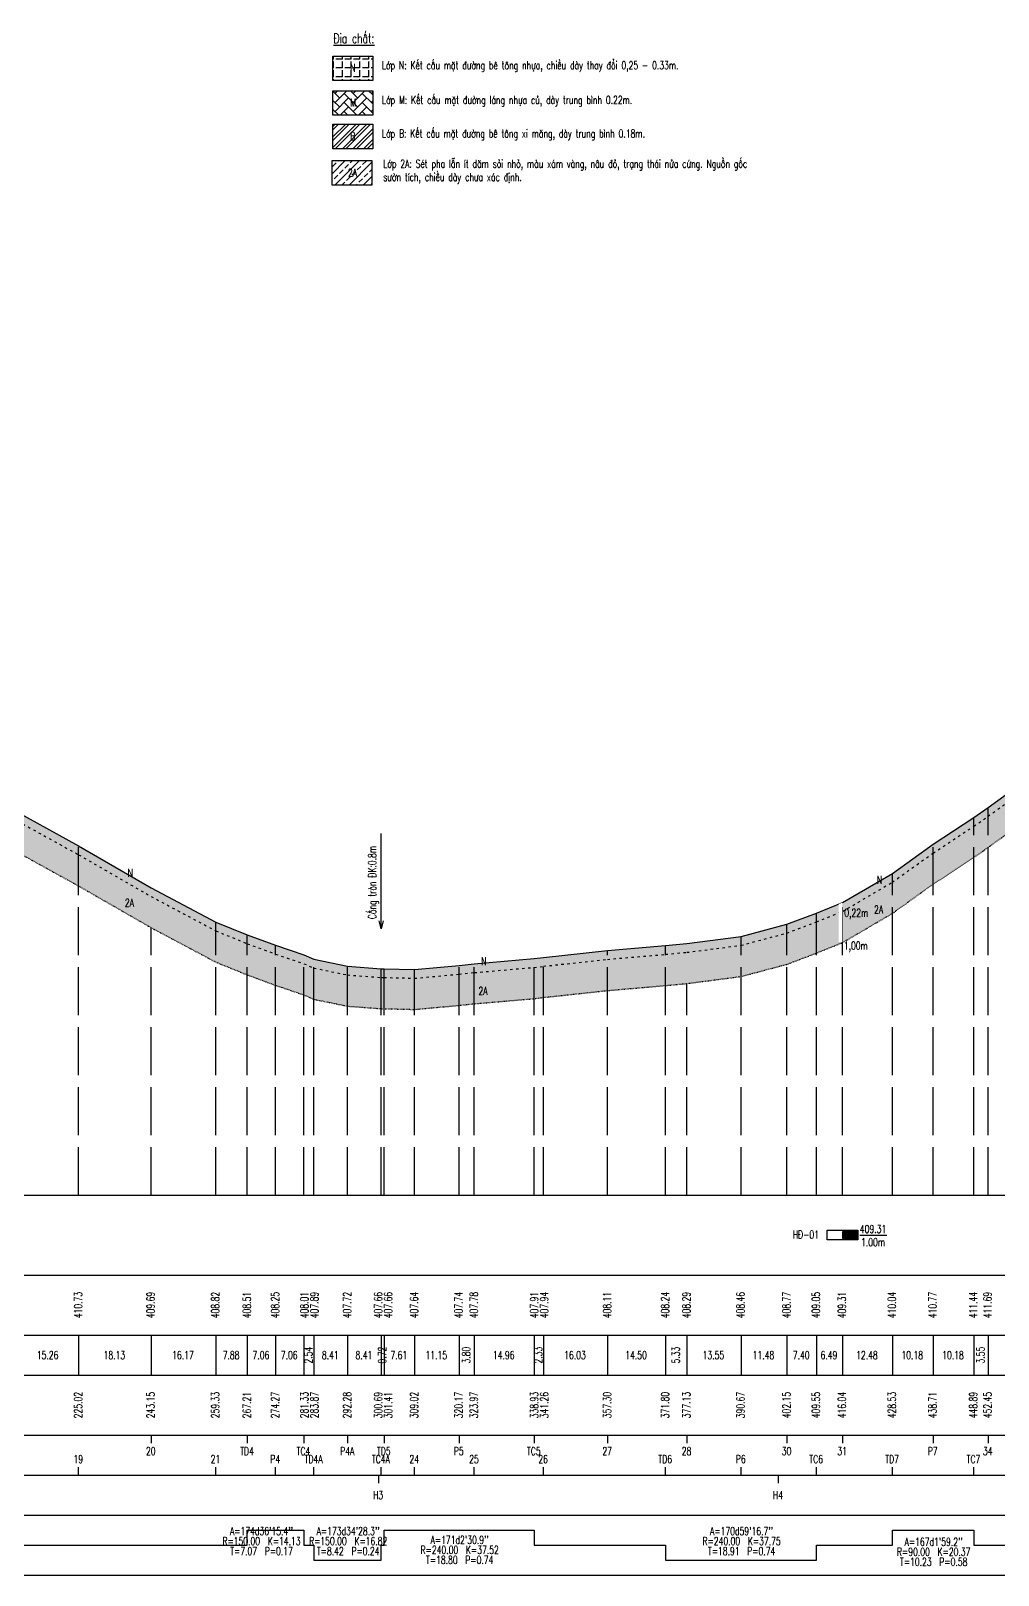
# Model space of a CAD drawing. Header units: centimetres. Extents: x 556321 to 560034, y 1839250 to 1840516.
# Drawn here: x 558355 to 558596.9, y 1840128.8 to 1840514.8 of the extents above; entities that cross this region are included whole.
import ezdxf
from ezdxf.enums import TextEntityAlignment as Align

# ---------------------------------------------------------------- set-up
doc = ezdxf.new("R2010")
doc.units = ezdxf.units.CM
doc.header["$MEASUREMENT"] = 0
doc.set_wipeout_variables(frame=1)
doc.linetypes.add('ACAD_ISO02W100', pattern=[15, 12, -3])
doc.linetypes.add('ACAD_ISO03W100', pattern=[30, 12, -18])
for name, color, linetype in [('DIA CHAT', 8, 'Continuous'), ('enttdtunhien', 3, 'Continuous'), ('kcle_TuyenPDP', 7, 'Continuous'), ('linedongtd', 8, 'Continuous'), ('plinetdtn', 3, 'Continuous'), ('PlineThangCong', 5, 'Continuous'), ('Texttencoc', 5, 'Continuous')]:
    doc.layers.add(name, color=color, linetype=linetype)
doc.styles.add('CHUSO', font='Vnsimple.shx', dxfattribs={"width": 0.7})
doc.styles.get("Standard").update_dxf_attribs({"font": 'Vnsimple.shx', "width": 0.7, "height": 2})
doc.styles.add('TENCOC', font='vnsimple.shx', dxfattribs={"width": 0.7})
doc.styles.add('TIEUDE', font='Vnromanc.shx', dxfattribs={"width": 0.7})
doc.dimstyles.get("Standard").update_dxf_attribs({"dimtxt": 0.18, "dimasz": 0.18, "dimexe": 0.18, "dimexo": 0.0625, "dimgap": 0.09, "dimtad": 0, "dimtih": 1, "dimtoh": 1, "dimdec": 4, "dimzin": 0, "dimdsep": 46, "dimtxsty": 'Standard', "dimcen": 0.09, "dimadec": 0, "dimazin": 0, "dimtfac": 1, "dimtdec": 4, "dimtofl": 0, "dimtmove": 0, "dimatfit": 3, "dimfxl": 0, "dimtolj": 1, "dimtzin": 0, "dimarcsym": 0})

# ---------------------------------------------------------------- blocks, each defined once
blk = doc.blocks.new('A$C379663C2')
at = {"layer": 'Texttencoc', "style": 'TIEUDE'}
blk.add_attdef('M', (1.58, 1.5), '', height=1.76, dxfattribs=at)

msp = doc.modelspace()

# ---------------------------------------------------------------- hatches: boundary and pattern name
at = {"layer": 'DIA CHAT'}
h = msp.add_hatch(dxfattribs=at)
h.set_pattern_fill('ANGLE', color=256, scale=8, angle=90, style=0)
h.set_pattern_definition([(90, (554532.277, 1832924.3765), (-2.2, 1e-16), [1.6, -0.6]), (180, (554532.277, 1832924.3765), (-3e-16, -2.2), [1.6, -0.6])])
h.paths.add_polyline_path([(558440.472, 1840508.538), (558430.515, 1840508.538), (558430.515, 1840502.406), (558440.472, 1840502.406)])
h = msp.add_hatch(dxfattribs=at)
h.set_pattern_fill('AR-HBONE', color=256, scale=0.4, style=0)
h.set_pattern_definition([(45, (116286.7843, 369886.8136), (2e-16, 2.2627416998), [4.8, -1.6]), (135, (116287.9156, 369887.945), (2e-16, 2.2627416998), [4.8, -1.6])])
h.paths.add_polyline_path([(558440.488, 1840499.871), (558430.531, 1840499.871), (558430.531, 1840493.74), (558440.488, 1840493.74)])
h = msp.add_hatch(dxfattribs=at)
h.set_pattern_fill('ANSI32', color=256, scale=5, style=0)
h.set_pattern_definition([(45, (0, 162.4557), (-1.3258252147, 1.3258252147), []), (45, (0.8839, 162.4557), (-1.3258252147, 1.3258252147), [])])
h.paths.add_polyline_path([(558440.488, 1840491.48), (558430.531, 1840491.48), (558430.531, 1840485.348), (558440.488, 1840485.348)])
at = {"layer": 'DIA CHAT', "lineweight": -2}
h = msp.add_hatch(dxfattribs=at)
h.set_pattern_fill('ANGLE', color=256, scale=10, style=0)
h.set_pattern_definition([(0, (0, 0), (0, 2.75), [2, -0.75]), (90, (0, 0), (-2.75, 2e-16), [2, -0.75])])
h.paths.add_polyline_path([(559042.006, 1840469.781), (559054.686, 1840474.751), (559062.281, 1840477.971), (559063.417, 1840477.591), (559063.891, 1840475.921), (559067.987, 1840477.781), (559067.987, 1840479.981), (559063.891, 1840478.121), (559063.417, 1840479.791), (559062.281, 1840480.171), (559054.686, 1840476.951), (559042.006, 1840471.981), (559028.747, 1840465.741), (559015.029, 1840459.711), (559006.251, 1840455.471), (558994.589, 1840451.061), (558979.768, 1840446.391), (558969.588, 1840442.181), (558967.311, 1840441.181), (558967.311, 1840438.981), (558969.588, 1840439.981), (558979.768, 1840444.191), (558994.589, 1840448.861), (559006.251, 1840453.271), (559015.029, 1840457.511), (559028.747, 1840463.541)])
h.paths.add_polyline_path([(558931.049, 1840424.121), (558943.784, 1840428.701), (558950.803, 1840431.701), (558956.919, 1840434.511), (558959.057, 1840435.481), (558967.311, 1840438.981), (558967.311, 1840441.181), (558959.057, 1840437.681), (558956.919, 1840436.711), (558950.803, 1840433.901), (558943.784, 1840430.901), (558931.049, 1840426.321), (558915.254, 1840421.671), (558899.081, 1840417.941), (558880.945, 1840415.421), (558865.497, 1840412.161), (558862.809, 1840411.461), (558846.912, 1840407.861), (558835.879, 1840405.261), (558832.566, 1840404.561), (558832.566, 1840402.361), (558835.879, 1840403.061), (558846.912, 1840405.661), (558862.809, 1840409.261), (558865.497, 1840409.961), (558880.945, 1840413.221), (558899.081, 1840415.741), (558915.254, 1840419.471)])
h.paths.add_polyline_path([(558764.078, 1840383.221), (558779.259, 1840387.221), (558783.788, 1840388.421), (558797.334, 1840392.301), (558809.834, 1840396.161), (558814.548, 1840397.561), (558832.566, 1840402.361), (558832.566, 1840404.561), (558814.548, 1840399.761), (558809.834, 1840398.361), (558797.334, 1840394.501), (558783.788, 1840390.621), (558779.259, 1840389.421), (558764.078, 1840385.421), (558747.862, 1840380.471), (558731.651, 1840376.131), (558714.524, 1840371.421), (558696.801, 1840366.351), (558694.024, 1840365.551), (558681.332, 1840362.361), (558666.807, 1840358.441), (558662.397, 1840356.941), (558652.703, 1840353.491), (558637.678, 1840347.601), (558630.77, 1840344.001), (558630.77, 1840341.801), (558637.678, 1840345.401), (558652.703, 1840351.291), (558662.397, 1840354.741), (558666.807, 1840356.241), (558681.332, 1840360.161), (558694.024, 1840363.351), (558696.801, 1840364.151), (558714.524, 1840369.221), (558731.651, 1840373.931), (558747.862, 1840378.271)])
h.paths.add_polyline_path([(558590.794, 1840315.981), (558594.347, 1840318.481), (558607.37, 1840327.861), (558625.653, 1840339.071), (558630.77, 1840341.801), (558630.77, 1840344.001), (558625.653, 1840341.271), (558607.37, 1840330.061), (558594.347, 1840320.681), (558590.794, 1840318.181), (558580.61, 1840311.511), (558570.425, 1840304.211), (558557.941, 1840296.901), (558551.448, 1840294.301), (558544.05, 1840291.491), (558532.573, 1840288.441), (558519.026, 1840286.681), (558519.026, 1840284.481), (558532.573, 1840286.241), (558544.05, 1840289.291), (558551.448, 1840292.101), (558557.941, 1840294.701), (558570.425, 1840302.011), (558580.61, 1840309.311)])
h.paths.add_polyline_path([(558462.072, 1840279.021), (558465.873, 1840279.421), (558480.834, 1840280.701), (558483.162, 1840281.001), (558499.196, 1840282.721), (558513.699, 1840283.981), (558519.026, 1840284.481), (558519.026, 1840286.681), (558513.699, 1840286.181), (558499.196, 1840284.921), (558483.162, 1840283.201), (558480.834, 1840282.901), (558465.873, 1840281.621), (558462.072, 1840281.221), (558450.924, 1840280.201), (558443.31, 1840280.391), (558442.59, 1840280.391), (558434.179, 1840281.021), (558425.768, 1840282.741), (558423.233, 1840283.841), (558416.17, 1840286.241), (558409.107, 1840288.841), (558401.226, 1840292.041), (558385.053, 1840300.641), (558385.053, 1840298.441), (558401.226, 1840289.841), (558409.107, 1840286.641), (558416.17, 1840284.041), (558423.233, 1840281.641), (558425.768, 1840280.541), (558434.179, 1840278.821), (558442.59, 1840278.191), (558443.31, 1840278.191), (558450.924, 1840278.001)])
h.paths.add_polyline_path([(558148, 1840297.761), (558141.899, 1840298.701), (558141.899, 1840296.501), (558148, 1840295.561)])
h.paths.add_polyline_path([(558277.825, 1840348.941), (558277.825, 1840346.741), (558282.415, 1840345.111), (558289.43, 1840344.111), (558291.974, 1840342.791), (558299.029, 1840341.491), (558312.271, 1840338.011), (558315.711, 1840335.591), (558320.995, 1840334.291), (558332.786, 1840327.691), (558340.691, 1840323.331), (558349.861, 1840318.291), (558351.658, 1840317.291), (558366.92, 1840308.861), (558385.053, 1840298.441), (558385.053, 1840300.641), (558366.92, 1840311.061), (558351.658, 1840319.491), (558349.861, 1840320.491), (558340.691, 1840325.531), (558332.786, 1840329.891), (558320.995, 1840336.491), (558315.711, 1840337.791), (558312.271, 1840340.211), (558299.029, 1840343.691), (558291.974, 1840344.991), (558289.43, 1840346.311), (558282.415, 1840347.311)])
at = {"layer": 'DIA CHAT'}
h = msp.add_hatch(dxfattribs=at)
h.set_pattern_fill('ANSI33', color=256, scale=10, style=0)
h.set_pattern_definition([(45, (279215.1507, 920204.4637), (-1.767766953, 1.767766953), []), (45, (279216.9184, 920204.4637), (-1.767766953, 1.767766953), [1.25, -0.625])])
h.paths.add_polyline_path([(558440.258, 1840482.392), (558430.301, 1840482.392), (558430.301, 1840476.261), (558440.258, 1840476.261)])
at = {"layer": 'DIA CHAT', "lineweight": -2}
h = msp.add_hatch(dxfattribs=at)
h.set_pattern_fill('ANSI36', color=256, scale=15, style=0)
h.paths.add_polyline_path([(558351.658, 1840317.291), (558349.861, 1840318.291), (558349.861, 1840310.491), (558351.658, 1840309.491)])
h.paths.add_polyline_path([(558351.658, 1840317.291), (558351.658, 1840309.491), (558366.92, 1840301.061), (558366.92, 1840308.861)])
h.paths.add_polyline_path([(558366.92, 1840308.861), (558366.92, 1840301.061), (558385.053, 1840290.641), (558385.053, 1840298.441)])
h.paths.add_polyline_path([(558320.995, 1840334.291), (558320.995, 1840326.491), (558332.786, 1840319.891), (558332.786, 1840327.691)])
h.paths.add_polyline_path([(558340.691, 1840323.331), (558332.786, 1840327.691), (558332.786, 1840319.891), (558340.691, 1840315.531)])
h.paths.add_polyline_path([(558349.861, 1840318.291), (558340.691, 1840323.331), (558340.691, 1840315.531), (558349.861, 1840310.491)])
h.paths.add_polyline_path([(558299.029, 1840341.491), (558291.974, 1840342.791), (558289.43, 1840344.111), (558282.415, 1840345.111), (558277.825, 1840346.741), (558269.254, 1840347.281), (558269.254, 1840339.481), (558277.825, 1840338.941), (558282.415, 1840337.311), (558289.43, 1840336.311), (558291.974, 1840334.991), (558299.029, 1840333.691), (558312.271, 1840330.211), (558315.711, 1840327.791), (558320.995, 1840326.491), (558320.995, 1840334.291), (558315.711, 1840335.591), (558312.271, 1840338.011)])
h.paths.add_polyline_path([(558797.334, 1840384.501), (558797.334, 1840392.301), (558783.788, 1840388.421), (558779.259, 1840387.221), (558779.259, 1840379.421), (558783.788, 1840380.621)])
h.paths.add_polyline_path([(558814.548, 1840397.561), (558809.834, 1840396.161), (558809.834, 1840388.361), (558814.548, 1840389.761)])
h.paths.add_polyline_path([(558967.311, 1840438.981), (558959.057, 1840435.481), (558959.057, 1840427.681), (558967.311, 1840431.181)])
h.paths.add_polyline_path([(558969.588, 1840439.981), (558967.311, 1840438.981), (558967.311, 1840431.181), (558969.588, 1840432.181)])
h.paths.add_polyline_path([(558959.057, 1840435.481), (558956.919, 1840434.511), (558956.919, 1840426.711), (558959.057, 1840427.681)])
h.paths.add_polyline_path([(558979.768, 1840444.191), (558969.588, 1840439.981), (558969.588, 1840432.181), (558979.768, 1840436.391)])
h.paths.add_polyline_path([(558994.589, 1840448.861), (558979.768, 1840444.191), (558979.768, 1840436.391), (558994.589, 1840441.061)])
h.paths.add_polyline_path([(559006.251, 1840453.271), (558994.589, 1840448.861), (558994.589, 1840441.061), (559006.251, 1840445.471)])
h.paths.add_polyline_path([(559015.029, 1840457.511), (559006.251, 1840453.271), (559006.251, 1840445.471), (559015.029, 1840449.711)])
h.paths.add_polyline_path([(559028.747, 1840463.541), (559015.029, 1840457.511), (559015.029, 1840449.711), (559028.747, 1840455.741)])
h.paths.add_polyline_path([(559042.006, 1840469.781), (559028.747, 1840463.541), (559028.747, 1840455.741), (559042.006, 1840461.981)])
h.paths.add_polyline_path([(559054.686, 1840474.751), (559042.006, 1840469.781), (559042.006, 1840461.981), (559054.686, 1840466.951)])
h.paths.add_polyline_path([(559067.987, 1840477.781), (559063.891, 1840475.921), (559063.417, 1840477.591), (559062.281, 1840477.971), (559054.686, 1840474.751), (559054.686, 1840466.951), (559062.281, 1840468.834), (559063.417, 1840468.978), (559063.891, 1840469.041), (559067.987, 1840469.981)])
h.paths.add_polyline_path([(558943.784, 1840428.701), (558931.049, 1840424.121), (558931.049, 1840416.321), (558943.784, 1840420.901)])
h.paths.add_polyline_path([(558950.803, 1840431.701), (558943.784, 1840428.701), (558943.784, 1840420.901), (558950.803, 1840423.901)])
h.paths.add_polyline_path([(558956.919, 1840434.511), (558950.803, 1840431.701), (558950.803, 1840423.901), (558956.919, 1840426.711)])
h.paths.add_polyline_path([(558880.945, 1840413.221), (558865.497, 1840409.961), (558865.497, 1840402.161), (558880.945, 1840405.421)])
h.paths.add_polyline_path([(558899.081, 1840407.941), (558899.081, 1840415.741), (558880.945, 1840413.221), (558880.945, 1840405.421)])
h.paths.add_polyline_path([(558915.254, 1840419.471), (558899.081, 1840415.741), (558899.081, 1840407.941), (558915.254, 1840411.671)])
h.paths.add_polyline_path([(558931.049, 1840416.321), (558931.049, 1840424.121), (558915.254, 1840419.471), (558915.254, 1840411.671)])
h.paths.add_polyline_path([(558835.879, 1840403.061), (558832.566, 1840402.361), (558832.566, 1840394.561), (558835.879, 1840395.261)])
h.paths.add_polyline_path([(558846.912, 1840405.661), (558835.879, 1840403.061), (558835.879, 1840395.261), (558846.912, 1840397.861)])
h.paths.add_polyline_path([(558862.809, 1840409.261), (558846.912, 1840405.661), (558846.912, 1840397.861), (558862.809, 1840401.461)])
h.paths.add_polyline_path([(558865.497, 1840409.961), (558862.809, 1840409.261), (558862.809, 1840401.461), (558865.497, 1840402.161)])
h.paths.add_polyline_path([(558779.259, 1840379.421), (558779.259, 1840387.221), (558764.078, 1840383.221), (558764.078, 1840375.421)])
h.paths.add_polyline_path([(558832.566, 1840402.361), (558814.548, 1840397.561), (558814.548, 1840389.761), (558832.566, 1840394.561)])
h.paths.add_polyline_path([(558809.834, 1840396.161), (558797.334, 1840392.301), (558797.334, 1840384.501), (558809.834, 1840388.361)])
h.paths.add_polyline_path([(558666.807, 1840356.241), (558662.397, 1840354.741), (558662.397, 1840346.941), (558666.807, 1840348.441)])
h.paths.add_polyline_path([(558696.801, 1840364.151), (558694.024, 1840363.351), (558694.024, 1840355.551), (558696.801, 1840356.351)])
h.paths.add_polyline_path([(558681.332, 1840352.361), (558681.332, 1840360.161), (558666.807, 1840356.241), (558666.807, 1840348.441)])
h.paths.add_polyline_path([(558694.024, 1840363.351), (558681.332, 1840360.161), (558681.332, 1840352.361), (558694.024, 1840355.551)])
h.paths.add_polyline_path([(558714.524, 1840369.221), (558696.801, 1840364.151), (558696.801, 1840356.351), (558714.524, 1840361.421)])
h.paths.add_polyline_path([(558731.651, 1840373.931), (558714.524, 1840369.221), (558714.524, 1840361.421), (558731.651, 1840366.131)])
h.paths.add_polyline_path([(558747.862, 1840370.471), (558747.862, 1840378.271), (558731.651, 1840373.931), (558731.651, 1840366.131)])
h.paths.add_polyline_path([(558764.078, 1840383.221), (558747.862, 1840378.271), (558747.862, 1840370.471), (558764.078, 1840375.421)])
h.paths.add_polyline_path([(558637.678, 1840345.401), (558630.77, 1840341.801), (558630.77, 1840334.001), (558637.678, 1840337.601)])
h.paths.add_polyline_path([(558652.703, 1840343.491), (558652.703, 1840351.291), (558637.678, 1840345.401), (558637.678, 1840337.601)])
h.paths.add_polyline_path([(558662.397, 1840354.741), (558652.703, 1840351.291), (558652.703, 1840343.491), (558662.397, 1840346.941)])
h.paths.add_polyline_path([(558513.699, 1840276.181), (558519.026, 1840276.681), (558519.026, 1840284.481), (558513.699, 1840283.981), (558499.196, 1840282.721), (558483.162, 1840281.001), (558480.834, 1840280.701), (558465.873, 1840279.421), (558462.072, 1840279.021), (558450.924, 1840278.001), (558443.31, 1840278.191), (558442.59, 1840278.191), (558434.179, 1840278.821), (558425.768, 1840280.541), (558423.233, 1840281.641), (558416.17, 1840284.041), (558409.107, 1840286.641), (558401.226, 1840289.841), (558385.053, 1840298.441), (558385.053, 1840290.641), (558401.226, 1840282.041), (558409.107, 1840278.841), (558416.17, 1840276.241), (558423.233, 1840273.841), (558425.768, 1840272.741), (558434.179, 1840271.021), (558442.59, 1840270.391), (558443.31, 1840270.391), (558450.924, 1840270.201), (558462.072, 1840271.221), (558465.873, 1840271.621), (558480.834, 1840272.901), (558483.162, 1840273.201), (558499.196, 1840274.921)])
h.paths.add_polyline_path([(558607.37, 1840320.061), (558625.653, 1840331.271), (558630.77, 1840334.001), (558630.77, 1840341.801), (558625.653, 1840339.071), (558607.37, 1840327.861), (558594.347, 1840318.481), (558590.794, 1840315.981), (558580.61, 1840309.311), (558570.425, 1840302.011), (558557.941, 1840294.701), (558551.448, 1840292.101), (558544.05, 1840289.291), (558532.573, 1840286.241), (558519.026, 1840284.481), (558519.026, 1840276.681), (558532.573, 1840278.441), (558544.05, 1840281.491), (558551.448, 1840284.301), (558557.941, 1840286.901), (558570.425, 1840294.211), (558580.61, 1840301.511), (558590.794, 1840308.181), (558594.347, 1840310.681)])
h.paths.add_polyline_path([(558233.746, 1840333.971), (558239.946, 1840335.391), (558255.742, 1840338.341), (558269.254, 1840339.481), (558269.254, 1840347.281), (558255.742, 1840346.141), (558239.946, 1840343.191), (558233.746, 1840341.771), (558224.708, 1840339.441), (558208.254, 1840335.711), (558191.607, 1840329.441), (558173.408, 1840317.911), (558163.302, 1840309.201), (558157.346, 1840302.441), (558153.197, 1840299.341), (558148, 1840295.561), (558141.899, 1840296.501), (558141.899, 1840287.162), (558148, 1840287.761), (558153.197, 1840291.541), (558157.346, 1840294.641), (558163.302, 1840301.401), (558173.408, 1840310.111), (558191.607, 1840321.641), (558208.254, 1840327.911), (558224.708, 1840331.641)])
msp.add_hatch(color=3, dxfattribs=at).paths.add_polyline_path([(558561.753, 1840214.994), (558557.941, 1840214.994), (558557.941, 1840212.587), (558561.753, 1840212.587)])

# ---------------------------------------------------------------- linework, layer by layer
at = {"color": 3}
for points in [[(558430.515, 1840508.538), (558440.472, 1840508.538), (558440.472, 1840502.406), (558430.515, 1840502.406)], [(558430.531, 1840499.871), (558440.488, 1840499.871), (558440.488, 1840493.74), (558430.531, 1840493.74)], [(558430.531, 1840491.48), (558440.488, 1840491.48), (558440.488, 1840485.348), (558430.531, 1840485.348)], [(558430.301, 1840482.392), (558440.258, 1840482.392), (558440.258, 1840476.261), (558430.301, 1840476.261)]]:
    msp.add_lwpolyline(points, close=True, dxfattribs=at)
at = {"layer": 'Defpoints', "linetype": 'ACAD_ISO03W100', "lineweight": -2, "ltscale": 0.01}
msp.add_lwpolyline([(558351.658, 1840309.491), (558366.92, 1840301.061), (558385.053, 1840290.641), (558401.226, 1840282.041), (558409.107, 1840278.841), (558416.17, 1840276.241), (558423.233, 1840273.841), (558425.768, 1840272.741), (558434.179, 1840271.021), (558442.59, 1840270.391), (558443.31, 1840270.391), (558450.924, 1840270.201), (558462.072, 1840271.221), (558465.873, 1840271.621), (558480.834, 1840272.901), (558483.162, 1840273.201), (558499.196, 1840274.921), (558513.699, 1840276.181), (558519.026, 1840276.681), (558532.573, 1840278.441), (558544.05, 1840281.491), (558551.448, 1840284.301), (558557.941, 1840286.901), (558570.425, 1840294.211), (558580.61, 1840301.511), (558590.794, 1840308.181), (558594.347, 1840310.681), (558607.37, 1840320.061)], dxfattribs=at)
at = {"layer": 'DIA CHAT', "linetype": 'ACAD_ISO03W100', "lineweight": -2, "ltscale": 0.05}
msp.add_lwpolyline([(558351.658, 1840317.291), (558366.92, 1840308.861), (558385.053, 1840298.441), (558401.226, 1840289.841), (558409.107, 1840286.641), (558416.17, 1840284.041), (558423.233, 1840281.641), (558425.768, 1840280.541), (558434.179, 1840278.821), (558442.59, 1840278.191), (558443.31, 1840278.191), (558450.924, 1840278.001), (558462.072, 1840279.021), (558465.873, 1840279.421), (558480.834, 1840280.701), (558483.162, 1840281.001), (558499.196, 1840282.721), (558513.699, 1840283.981), (558519.026, 1840284.481), (558532.573, 1840286.241), (558544.05, 1840289.291), (558551.448, 1840292.101), (558557.941, 1840294.701), (558570.425, 1840302.011), (558580.61, 1840309.311), (558590.794, 1840315.981), (558594.347, 1840318.481), (558607.37, 1840327.861)], dxfattribs=at)
at = {"layer": 'DIA CHAT', "color": 3, "lineweight": -2}
msp.add_lwpolyline([(558554.129, 1840214.994), (558561.753, 1840214.994), (558561.753, 1840212.587), (558554.129, 1840212.587)], close=True, dxfattribs=at)
for points in [[(558557.941, 1840214.613), (558557.941, 1840212.968)], [(558562.325, 1840213.791), (558569.065, 1840213.791)]]:
    msp.add_lwpolyline(points, dxfattribs=at)
at = {"layer": 'enttdtunhien', "lineweight": -2}
for p, q in [((558136.899, 1840223.791), (559072.987, 1840223.791)), ((558136.899, 1840203.791), (559072.987, 1840203.791)), ((558136.899, 1840188.791), (559072.987, 1840188.791)), ((558136.899, 1840178.791), (559072.987, 1840178.791)), ((558136.899, 1840163.791), (559072.987, 1840163.791)), ((558136.899, 1840153.791), (559072.987, 1840153.791)), ((558136.899, 1840143.791), (559072.987, 1840143.791)), ((558136.899, 1840128.791), (559072.987, 1840128.791))]:
    msp.add_line(p, q, dxfattribs=at)
at = {"layer": 'enttdtunhien', "color": 3, "lineweight": -2}
for p, q in [((558366.92, 1840188.791), (558366.92, 1840178.791)), ((558385.053, 1840188.791), (558385.053, 1840178.791)), ((558401.226, 1840188.791), (558401.226, 1840178.791)), ((558409.107, 1840188.791), (558409.107, 1840178.791)), ((558416.17, 1840188.791), (558416.17, 1840178.791)), ((558423.233, 1840188.791), (558423.233, 1840178.791)), ((558425.768, 1840188.791), (558425.768, 1840178.791)), ((558434.179, 1840188.791), (558434.179, 1840178.791)), ((558442.59, 1840188.791), (558442.59, 1840178.791)), ((558443.31, 1840188.791), (558443.31, 1840178.791)), ((558450.924, 1840188.791), (558450.924, 1840178.791)), ((558462.072, 1840188.791), (558462.072, 1840178.791)), ((558465.873, 1840188.791), (558465.873, 1840178.791)), ((558480.834, 1840188.791), (558480.834, 1840178.791)), ((558483.162, 1840188.791), (558483.162, 1840178.791)), ((558499.196, 1840188.791), (558499.196, 1840178.791)), ((558513.699, 1840188.791), (558513.699, 1840178.791)), ((558519.026, 1840188.791), (558519.026, 1840178.791)), ((558532.573, 1840188.791), (558532.573, 1840178.791)), ((558544.05, 1840188.791), (558544.05, 1840178.791)), ((558551.448, 1840188.791), (558551.448, 1840178.791)), ((558557.941, 1840188.791), (558557.941, 1840178.791)), ((558570.425, 1840188.791), (558570.425, 1840178.791)), ((558580.61, 1840188.791), (558580.61, 1840178.791)), ((558590.794, 1840188.791), (558590.794, 1840178.791)), ((558594.347, 1840188.791), (558594.347, 1840178.791))]:
    msp.add_line(p, q, dxfattribs=at)
at = {"layer": 'enttdtunhien', "color": 5, "lineweight": -2}
for p, q in [((558385.053, 1840163.791), (558385.053, 1840161.791)), ((558409.107, 1840163.791), (558409.107, 1840161.791)), ((558423.233, 1840163.791), (558423.233, 1840161.791)), ((558434.179, 1840163.791), (558434.179, 1840161.791)), ((558443.31, 1840163.791), (558443.31, 1840161.791)), ((558462.072, 1840163.791), (558462.072, 1840161.791)), ((558480.834, 1840163.791), (558480.834, 1840161.791)), ((558499.196, 1840163.791), (558499.196, 1840161.791)), ((558519.026, 1840163.791), (558519.026, 1840161.791)), ((558544.05, 1840163.791), (558544.05, 1840161.791)), ((558557.941, 1840163.791), (558557.941, 1840161.791)), ((558580.61, 1840163.791), (558580.61, 1840161.791)), ((558594.347, 1840163.791), (558594.347, 1840161.791)), ((558366.92, 1840153.791), (558366.92, 1840155.791)), ((558401.226, 1840153.791), (558401.226, 1840155.791)), ((558416.17, 1840153.791), (558416.17, 1840155.791)), ((558425.768, 1840153.791), (558425.768, 1840155.791)), ((558442.59, 1840153.791), (558442.59, 1840155.791)), ((558450.924, 1840153.791), (558450.924, 1840155.791)), ((558465.873, 1840153.791), (558465.873, 1840155.791)), ((558483.162, 1840153.791), (558483.162, 1840155.791)), ((558513.699, 1840153.791), (558513.699, 1840155.791)), ((558532.573, 1840153.791), (558532.573, 1840155.791)), ((558551.448, 1840153.791), (558551.448, 1840155.791)), ((558570.425, 1840153.791), (558570.425, 1840155.791)), ((558590.794, 1840153.791), (558590.794, 1840155.791)), ((558441.899, 1840153.791), (558441.899, 1840151.791)), ((558541.899, 1840153.791), (558541.899, 1840151.791))]:
    msp.add_line(p, q, dxfattribs=at)
at = {"layer": 'linedongtd', "linetype": 'ACAD_ISO02W100', "lineweight": -2}
for p, q in [((558590.794, 1840223.791), (558590.794, 1840318.181)), ((558594.347, 1840223.791), (558594.347, 1840320.681)), ((558366.92, 1840223.791), (558366.92, 1840311.061)), ((558580.61, 1840223.791), (558580.61, 1840311.511)), ((558570.425, 1840223.791), (558570.425, 1840304.211)), ((558551.448, 1840223.791), (558551.448, 1840294.301)), ((558557.941, 1840223.791), (558557.941, 1840296.901)), ((558385.053, 1840223.791), (558385.053, 1840290.641)), ((558401.226, 1840223.791), (558401.226, 1840292.041)), ((558544.05, 1840223.791), (558544.05, 1840291.491)), ((558409.107, 1840223.791), (558409.107, 1840288.841)), ((558416.17, 1840223.791), (558416.17, 1840286.241)), ((558532.573, 1840223.791), (558532.573, 1840288.441)), ((558423.233, 1840223.791), (558423.233, 1840283.841)), ((558425.768, 1840223.791), (558425.768, 1840282.741)), ((558480.834, 1840223.791), (558480.834, 1840282.901)), ((558483.162, 1840223.791), (558483.162, 1840283.201)), ((558499.196, 1840223.791), (558499.196, 1840284.921)), ((558513.699, 1840223.791), (558513.699, 1840286.181)), ((558434.179, 1840223.791), (558434.179, 1840281.021)), ((558442.59, 1840223.791), (558442.59, 1840280.391)), ((558443.31, 1840223.791), (558443.31, 1840280.391)), ((558450.924, 1840223.791), (558450.924, 1840280.201)), ((558462.072, 1840223.791), (558462.072, 1840281.221)), ((558465.873, 1840223.791), (558465.873, 1840281.621)), ((558519.026, 1840223.791), (558519.026, 1840276.681))]:
    msp.add_line(p, q, dxfattribs=at)
at = {"layer": 'plinetdtn', "lineweight": -2}
msp.add_lwpolyline([(558351.658, 1840319.491), (558366.92, 1840311.061), (558385.053, 1840300.641), (558401.226, 1840292.041), (558409.107, 1840288.841), (558416.17, 1840286.241), (558423.233, 1840283.841), (558425.768, 1840282.741), (558434.179, 1840281.021), (558442.59, 1840280.391), (558443.31, 1840280.391), (558450.924, 1840280.201), (558462.072, 1840281.221), (558465.873, 1840281.621), (558480.834, 1840282.901), (558483.162, 1840283.201), (558499.196, 1840284.921), (558513.699, 1840286.181), (558519.026, 1840286.681), (558532.573, 1840288.441), (558544.05, 1840291.491), (558551.448, 1840294.301), (558557.941, 1840296.901), (558570.425, 1840304.211), (558580.61, 1840311.511), (558590.794, 1840318.181), (558594.347, 1840320.681), (558607.37, 1840330.061)], dxfattribs=at)
at = {"layer": 'PlineThangCong', "color": 1, "lineweight": -2}
msp.add_lwpolyline([(558349.861, 1840136.291), (558409.107, 1840136.291), (558409.107, 1840140.041), (558423.233, 1840140.041), (558423.233, 1840136.291), (558425.768, 1840136.291), (558425.768, 1840132.541), (558442.59, 1840132.541), (558442.59, 1840136.291), (558443.31, 1840136.291), (558443.31, 1840140.041), (558480.834, 1840140.041), (558480.834, 1840136.291), (558513.699, 1840136.291), (558513.699, 1840132.541), (558551.448, 1840132.541), (558551.448, 1840136.291), (558570.425, 1840136.291), (558570.425, 1840140.041), (558590.794, 1840140.041), (558590.794, 1840136.291), (558630.77, 1840136.291)], dxfattribs=at)

# ---------------------------------------------------------------- texts
at = {"color": 3, "attachment_point": 1, "line_spacing_factor": 0.8}
for s, insert, char_height, width in [('{\\W0.7;\\L§Þa chÊt:}', (558430.658, 1840514.145), 2.4, 65.24199), ('Líp N: KÕt cÊu mÆt ®\xadêng bª t«ng nhùa, chiÒu dµy thay ®æi 0,25 - 0.33m.', (558442.774, 1840507.221), 2, 91.28697), ('Líp M: KÕt cÊu mÆt ®\xadêng l¸ng nhùa cñ, dµy trung b×nh 0.22m.', (558442.79, 1840498.555), 2, 80.25723), ('Líp B: KÕt cÊu mÆt ®\xadêng bª t«ng xi m¨ng, dµy trung b×nh 0.18m.', (558442.79, 1840490.163), 2, 80.25723)]:
    msp.add_mtext(s, dxfattribs=dict(at, insert=insert, char_height=char_height, width=width))
at = {"color": 3, "insert": (558443.107, 1840482.634), "char_height": 2, "width": 101.13159, "attachment_point": 1}
msp.add_mtext('\\A1;Líp 2A: SÐt pha lÉn Ýt d¨m sái nhá, mµu x¸m vµng, n©u ®á, tr¹ng th¸i nöa cøng. Nguån gèc s\xadên tÝch, chiÒu dµy ch\xada x¸c ®Þnh.', dxfattribs=at)
at = {"layer": 'DIA CHAT', "color": 3, "lineweight": -2, "style": 'CHUSO', "width": 0.7}
for s, p in [('H§-01', (558548.781, 1840213.932, 413.168)), ('409.31', (558565.588, 1840215.307, 413.168)), ('1.00m', (558565.588, 1840212.011, 413.168))]:
    msp.add_text(s, height=2, dxfattribs=at).set_placement(p, align=Align.MIDDLE)
at = {"layer": 'enttdtunhien', "color": 3, "lineweight": -2, "style": 'CHUSO', "width": 0.7}
for s, p in [('410.73', (558366.793, 1840196.29, 413.168)), ('409.69', (558384.926, 1840196.29, 413.168)), ('408.82', (558401.1, 1840196.29, 413.168)), ('408.51', (558408.98, 1840196.29, 413.168)), ('408.25', (558416.043, 1840196.29, 413.168)), ('408.01', (558423.374, 1840196.29, 413.168)), ('407.89', (558425.874, 1840196.29, 413.168)), ('407.72', (558434.053, 1840196.29, 413.168)), ('407.66', (558441.824, 1840196.29, 413.168)), ('407.66', (558444.324, 1840196.29, 413.168)), ('407.64', (558450.797, 1840196.29, 413.168)), ('407.74', (558461.946, 1840196.29, 413.168)), ('407.78', (558465.747, 1840196.29, 413.168)), ('407.91', (558480.871, 1840196.29, 413.168)), ('407.94', (558483.371, 1840196.29, 413.168)), ('408.11', (558499.07, 1840196.29, 413.168)), ('408.24', (558513.572, 1840196.29, 413.168)), ('408.29', (558518.9, 1840196.29, 413.168)), ('408.46', (558532.447, 1840196.29, 413.168)), ('408.77', (558543.924, 1840196.29, 413.168)), ('409.05', (558551.322, 1840196.29, 413.168)), ('409.31', (558557.815, 1840196.29, 413.168)), ('410.04', (558570.299, 1840196.29, 413.168)), ('410.77', (558580.483, 1840196.29, 413.168)), ('411.44', (558590.667, 1840196.29, 413.168)), ('411.69', (558594.221, 1840196.29, 413.168)), ('225.02', (558366.793, 1840171.29, 413.168)), ('243.15', (558384.926, 1840171.29, 413.168)), ('259.33', (558401.1, 1840171.29, 413.168)), ('274.27', (558416.043, 1840171.29, 413.168)), ('281.33', (558423.374, 1840171.29, 413.168)), ('283.87', (558425.874, 1840171.29, 413.168)), ('292.28', (558434.053, 1840171.29, 413.168)), ('300.69', (558441.824, 1840171.29, 413.168)), ('309.02', (558450.797, 1840171.29, 413.168)), ('320.17', (558461.946, 1840171.29, 413.168)), ('323.97', (558465.747, 1840171.29, 413.168)), ('338.93', (558480.871, 1840171.29, 413.168)), ('341.26', (558483.371, 1840171.29, 413.168)), ('357.30', (558499.07, 1840171.29, 413.168)), ('371.80', (558513.572, 1840171.29, 413.168)), ('377.13', (558518.9, 1840171.29, 413.168)), ('390.67', (558532.447, 1840171.29, 413.168)), ('402.15', (558543.924, 1840171.29, 413.168)), ('409.55', (558551.322, 1840171.29, 413.168)), ('416.04', (558557.815, 1840171.29, 413.168)), ('428.53', (558570.299, 1840171.29, 413.168)), ('448.89', (558590.667, 1840171.29, 413.168)), ('452.45', (558594.221, 1840171.29, 413.168)), ('267.21', (558408.98, 1840171.29, 413.168)), ('301.41', (558444.324, 1840171.29, 413.168)), ('438.71', (558580.483, 1840171.29, 413.168))]:
    msp.add_text(s, height=2, rotation=90, dxfattribs=at).set_placement(p, align=Align.MIDDLE)
at = {"layer": 'enttdtunhien', "color": 1, "lineweight": -2, "style": 'CHUSO', "width": 0.7}
for s, p in [("A=174d36'15.4''", (558412.657, 1840139.79, 413.168)), ("A=173d34'28.3''", (558434.326, 1840139.79, 413.168)), ("A=170d59'16.7''", (558532.72, 1840139.79, 413.168)), ('R=150.00  K=14.13', (558412.657, 1840137.29, 413.168)), ('T=7.07  P=0.17', (558412.657, 1840134.79, 413.168)), ('R=150.00  K=16.82', (558434.326, 1840137.29, 413.168)), ('T=8.42  P=0.24', (558434.326, 1840134.79, 413.168)), ('R=240.00  K=37.52', (558462.219, 1840135.087, 413.168)), ("A=171d2'30.9''", (558462.219, 1840137.587, 413.168)), ('R=240.00  K=37.75', (558532.72, 1840137.29, 413.168)), ('T=18.91  P=0.74', (558532.72, 1840134.79, 413.168)), ("A=167d1'59.2''", (558580.756, 1840137.105, 413.168)), ('T=18.80  P=0.74', (558462.219, 1840132.587, 413.168)), ('R=90.00  K=20.37', (558580.756, 1840134.605, 413.168)), ('T=10.23  P=0.58', (558580.756, 1840132.105, 413.168))]:
    msp.add_text(s, height=2, dxfattribs=at).set_placement(p, align=Align.MIDDLE)
at = {"layer": 'enttdtunhien', "color": 3, "lineweight": -2, "insert": (558439.337, 1840292.767), "char_height": 2, "width": 39.3809, "attachment_point": 1, "rotation": 90, "style": 'CHUSO'}
msp.add_mtext('Cèng trßn §K:0.8m', dxfattribs=at)
at = {"layer": 'kcle_TuyenPDP', "color": 3, "lineweight": -2, "style": 'CHUSO', "width": 0.7}
for s, p in [('15.26', (558359.163, 1840183.79, 413.168)), ('18.13', (558375.86, 1840183.79, 413.168)), ('16.17', (558393.013, 1840183.79, 413.168)), ('7.88', (558405.04, 1840183.79, 413.168)), ('7.06', (558412.512, 1840183.79, 413.168)), ('7.06', (558419.575, 1840183.79, 413.168)), ('8.41', (558429.847, 1840183.79, 413.168)), ('8.41', (558438.258, 1840183.79, 413.168)), ('7.61', (558446.991, 1840183.79, 413.168)), ('11.15', (558456.371, 1840183.79, 413.168)), ('14.96', (558473.227, 1840183.79, 413.168)), ('16.03', (558491.053, 1840183.79, 413.168)), ('14.50', (558506.321, 1840183.79, 413.168)), ('13.55', (558525.673, 1840183.79, 413.168)), ('11.48', (558538.185, 1840183.79, 413.168)), ('7.40', (558547.623, 1840183.79, 413.168)), ('6.49', (558554.568, 1840183.79, 413.168)), ('12.48', (558564.057, 1840183.79, 413.168)), ('10.18', (558575.391, 1840183.79, 413.168)), ('10.18', (558585.575, 1840183.79, 413.168))]:
    msp.add_text(s, height=2, dxfattribs=at).set_placement(p, align=Align.MIDDLE)
for s, p in [('2.54', (558424.374, 1840183.79, 413.168)), ('0.72', (558442.824, 1840183.79, 413.168)), ('3.80', (558463.846, 1840183.79, 413.168)), ('2.33', (558481.871, 1840183.79, 413.168)), ('5.33', (558516.236, 1840183.79, 413.168)), ('3.55', (558592.444, 1840183.79, 413.168))]:
    msp.add_text(s, height=2, rotation=90, dxfattribs=at).set_placement(p, align=Align.MIDDLE)
at = {"layer": 'Texttencoc', "color": 5, "lineweight": -2, "style": 'TENCOC', "width": 0.7}
for s, p in [('20', (558384.974, 1840159.79, 413.168)), ('TD4', (558409.028, 1840159.79, 413.168)), ('TC4', (558423.154, 1840159.79, 413.168)), ('P4A', (558434.1, 1840159.79, 413.168)), ('TD5', (558443.231, 1840159.79, 413.168)), ('P5', (558461.993, 1840159.79, 413.168)), ('TC5', (558480.755, 1840159.79, 413.168)), ('27', (558499.118, 1840159.79, 413.168)), ('28', (558518.947, 1840159.79, 413.168)), ('30', (558543.971, 1840159.79, 413.168)), ('31', (558557.862, 1840159.79, 413.168)), ('P7', (558580.531, 1840159.79, 413.168)), ('34', (558594.269, 1840159.79, 413.168)), ('19', (558366.841, 1840157.79, 413.168)), ('21', (558401.147, 1840157.79, 413.168)), ('P4', (558416.091, 1840157.79, 413.168)), ('TD4A', (558425.689, 1840157.79, 413.168)), ('TC4A', (558442.511, 1840157.79, 413.168)), ('24', (558450.845, 1840157.79, 413.168)), ('25', (558465.794, 1840157.79, 413.168)), ('26', (558483.083, 1840157.79, 413.168)), ('TD6', (558513.62, 1840157.79, 413.168)), ('P6', (558532.495, 1840157.79, 413.168)), ('TC6', (558551.369, 1840157.79, 413.168)), ('TD7', (558570.347, 1840157.79, 413.168)), ('TC7', (558590.715, 1840157.79, 413.168)), ('H3', (558441.821, 1840148.79, 413.168)), ('H4', (558541.821, 1840148.79, 413.168))]:
    msp.add_text(s, height=2, dxfattribs=at).set_placement(p, align=Align.MIDDLE)

# ---------------------------------------------------------------- leaders
at = {"layer": 'plinetdtn', "lineweight": -2}
msp.add_leader([(558442.59, 1840290.365), (558442.59, 1840314.197)], dimstyle='Standard', override={"dimasz": 2, "dimgap": 0.09, "dimtad": 0, "dimldrblk": 'Open30', "dimtfill": 1, "dimarcsym": 1}, dxfattribs=at)

# ---------------------------------------------------------------- next in the draw order: block references
at = {"layer": 'DIA CHAT'}
ref = msp.add_blockref('A$C379663C2', (558432.448, 1840503.05), dxfattribs=dict(at, xscale=1.070160000061151, yscale=1.070160000061151, zscale=1.070160000061151))
ref.add_attrib('M', 'N', (558434.847, 1840504.593), dxfattribs={"layer": 'Texttencoc', "height": 1.96, "width": 0.7})
ref = msp.add_blockref('A$C379663C2', (558432.464, 1840494.384), dxfattribs=dict(at, xscale=1.070160000061151, yscale=1.070160000061151, zscale=1.070160000061151))
ref.add_attrib('M', 'M', (558434.864, 1840495.926), dxfattribs={"layer": 'Texttencoc', "height": 1.96, "width": 0.7})
ref = msp.add_blockref('A$C379663C2', (558432.464, 1840485.992), dxfattribs=dict(at, xscale=1.070160000061151, yscale=1.070160000061151, zscale=1.070160000061151))
ref.add_attrib('M', 'B', (558434.864, 1840487.535), dxfattribs={"layer": 'Texttencoc', "height": 1.96, "width": 0.7})
ref = msp.add_blockref('A$C379663C2', (558432.494, 1840476.851), dxfattribs=dict(at, xscale=1.070160000061151, yscale=1.070160000061151, zscale=1.070160000061151))
ref.add_attrib('M', '2A', (558434.29, 1840478.394), dxfattribs={"layer": 'Texttencoc', "height": 1.96, "width": 0.7})
ref = msp.add_blockref('A$C379663C2', (558376.745, 1840301.784), dxfattribs=dict(at, xscale=1.091563200112432, yscale=1.091563200112432, zscale=1.091563200112432))
ref.add_attrib('M', 'N', (558379.192, 1840303.357), dxfattribs={"layer": 'Texttencoc', "height": 2, "width": 0.7})
ref = msp.add_blockref('A$C379663C2', (558564.104, 1840300.071), dxfattribs=dict(at, xscale=1.091563200112432, yscale=1.091563200112432, zscale=1.091563200112432))
ref.add_attrib('M', 'N', (558566.552, 1840301.644), dxfattribs={"layer": 'Texttencoc', "height": 2, "width": 0.7})
ref = msp.add_blockref('A$C379663C2', (558376.745, 1840294.288), dxfattribs=dict(at, xscale=1.091563200112432, yscale=1.091563200112432, zscale=1.091563200112432))
ref.add_attrib('M', '2A', (558378.48, 1840295.861), dxfattribs={"layer": 'Texttencoc', "height": 2, "width": 0.7})
ref = msp.add_blockref('A$C379663C2', (558564.104, 1840292.575), dxfattribs=dict(at, xscale=1.091563200112432, yscale=1.091563200112432, zscale=1.091563200112432))
ref.add_attrib('M', '2A', (558565.84, 1840294.148), dxfattribs={"layer": 'Texttencoc', "height": 2, "width": 0.7})
ref = msp.add_blockref('A$C379663C2', (558465.17, 1840279.737), dxfattribs=dict(at, xscale=1.091563200112432, yscale=1.091563200112432, zscale=1.091563200112432))
ref.add_attrib('M', 'N', (558467.617, 1840281.31), dxfattribs={"layer": 'Texttencoc', "height": 2, "width": 0.7})
ref = msp.add_blockref('A$C379663C2', (558465.17, 1840272.241), dxfattribs=dict(at, xscale=1.091563200112432, yscale=1.091563200112432, zscale=1.091563200112432))
ref.add_attrib('M', '2A', (558466.905, 1840273.814), dxfattribs={"layer": 'Texttencoc', "height": 2, "width": 0.7})

# ---------------------------------------------------------------- next in the draw order: wipeouts: each hides what was drawn before it
at = {"color": 3, "lineweight": -2}
msp.add_wipeout([(558556.987, 1840296.519), (558556.987, 1840287.038), (558557.941, 1840287.038), (558557.941, 1840296.901)], dxfattribs=at).dxf.layer = 'DIA CHAT'

# ---------------------------------------------------------------- next in the draw order: texts
at = {"layer": 'kcle_TuyenPDP', "color": 3, "lineweight": -2, "style": 'CHUSO', "width": 0.7}
for s, p in [('0,22m', (558561.392, 1840294.065, 413.168)), ('1,00m', (558561.274, 1840285.848, 413.168))]:
    msp.add_text(s, height=2, dxfattribs=at).set_placement(p, align=Align.MIDDLE)

doc.saveas('drawing.dxf')
